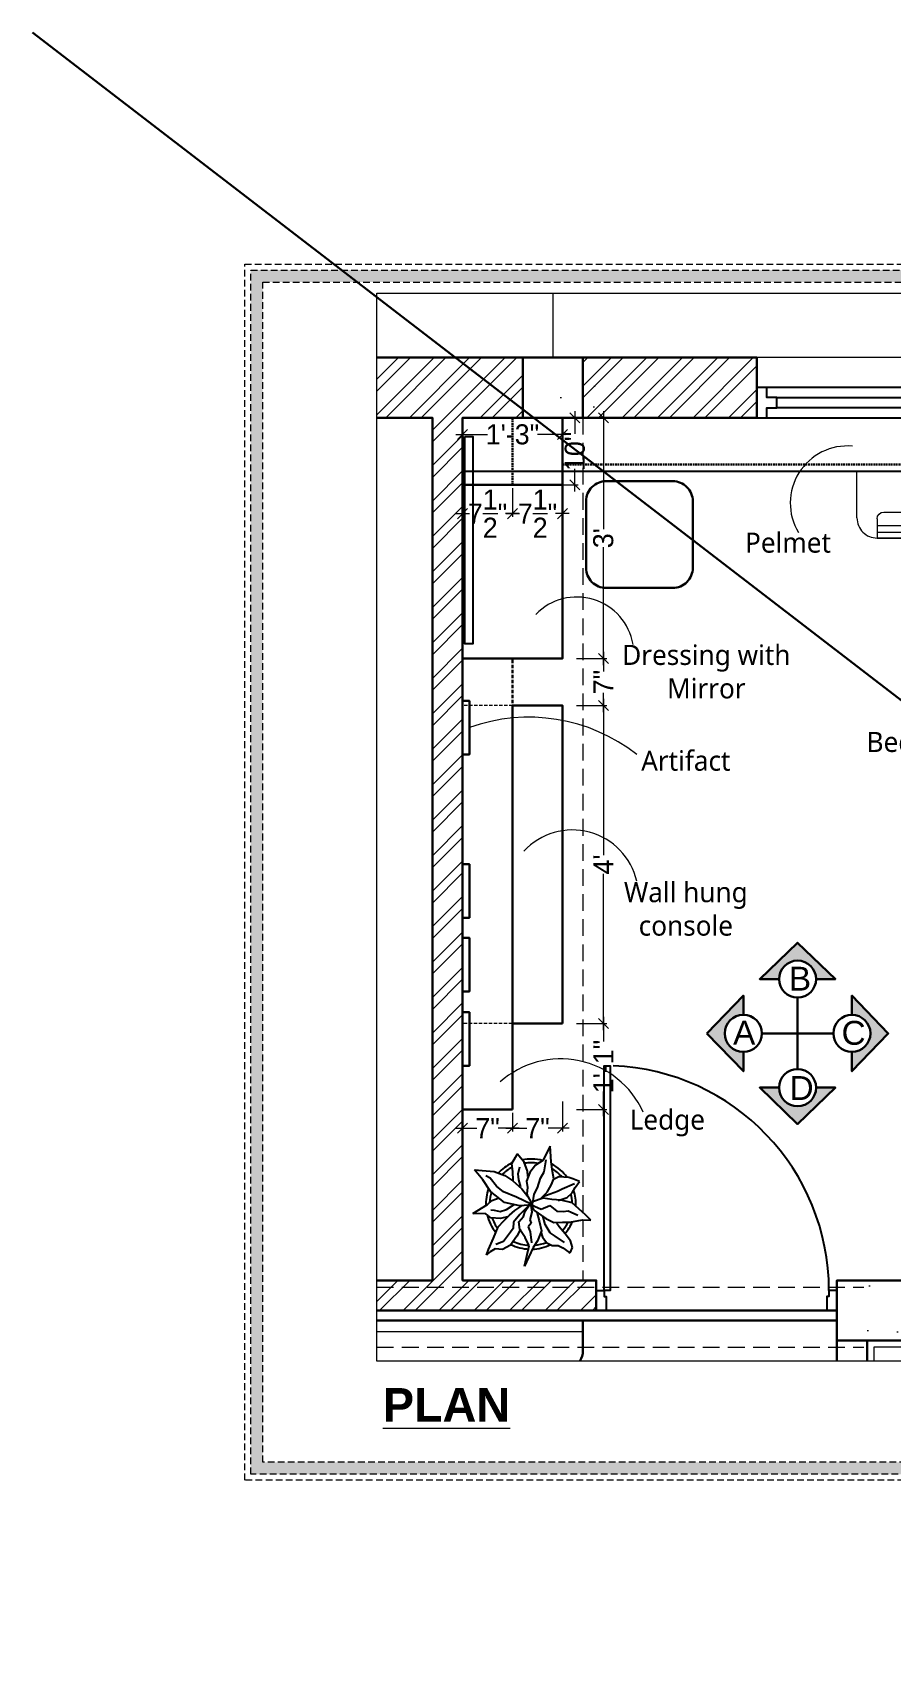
# Model space of a CAD drawing. Header units: millimetres. Extents: x 56222 to 3066687, y -650199 to -121287.
# Drawn here: x 133759.9 to 133888.3, y -183343.1 to -183099.2 of the extents above; entities that cross this region are included whole.
import ezdxf

# ---------------------------------------------------------------- set-up
doc = ezdxf.new("R2010")
doc.units = ezdxf.units.MM
doc.header["$MEASUREMENT"] = 0
doc.header["$PDMODE"] = 35
for name, pattern in [('DASHED', [0.75, 0.5, -0.25]), ('DASHED2', [0.375, 0.25, -0.125]), ('DASHEDX2', [1.5, 1, -0.5])]:
    doc.linetypes.add(name, pattern=pattern)
doc.layers.get('Defpoints').update_dxf_attribs({"color": 220})
for name, color, linetype in [('AR DOOR', 40, 'Continuous'), ('AR ELE-5', 134, 'Continuous'), ('AR HATCH-7', 7, 'Continuous')]:
    doc.layers.add(name, color=color, linetype=linetype)
for name, color, linetype, lineweight in [('COLUMN', 1, 'Continuous', 30), ('DIM.', 250, 'Continuous', 13), ('Dimension', 10, 'DASHEDX2', 20), ('el', 7, 'Continuous', 20), ('Electrical', 84, 'Continuous', 30), ('ELEVATION', 250, 'Continuous', 9), ('FUR1', 22, 'Continuous', 0), ('FURNITURE', 32, 'Continuous', 9), ('furniture dimensions', 1, 'DASHED', 0), ('FURNITURE-1', 252, 'Continuous', 13), ('GROUND FLOOR', 7, 'Continuous', 9), ('GROUND FLOOR  ( PLINE )', 251, 'Continuous', 30), ('Labelling', 1, 'Continuous', 25), ('Text', 7, 'Continuous', 15), ('wall', 7, 'Continuous', 30), ('XX~SLAB ( BEAM )~ ( DIM )', 7, 'Continuous', 9)]:
    doc.layers.add(name, color=color, linetype=linetype, lineweight=lineweight)
doc.layers.add('XX~SLAB ( PLINE )', color=251, linetype='Continuous', plot=False)
doc.styles.add('Arial', font='arial.ttf')
doc.styles.add('century g', font='GOTHIC.TTF')
doc.styles.get("Standard").update_dxf_attribs({"font": 'arial.ttf', "height": 6})
doc.styles.add('style4', font='ARIALN.TTF')
doc.styles.add('TEXT', font='eurr____.ttf')
doc.dimstyles.new('Archana', dxfattribs={"dimtxt": 2, "dimasz": 0.75, "dimexe": 0.5, "dimexo": 0.5, "dimgap": 0, "dimtad": 0, "dimzin": 0, "dimdsep": 46, "dimlunit": 4, "dimtxsty": 'century g', "dimblk": 'OBLIQUE', "dimcen": 0, "dimdle": 1, "dimclrd": 256, "dimclre": 256, "dimclrt": 256, "dimadec": 0, "dimazin": 0, "dimtfac": 1, "dimtofl": 0, "dimtmove": 1, "dimatfit": 3, "dimfxl": 1, "dimfxlon": 1, "dimtolj": 1, "dimtzin": 0, "dimlwd": -1, "dimlwe": -1, "dimarcsym": 0})
pattern_1 = [(50, (-0.717, 306.826), (14.34520365, -1.2550427), [1.5, -16.5]), (355, (-0.717, 306.826), (-2.7750267, 15.0438427), [1.2, -13.2]), (100.4514445, (0.479, 306.721), (11.5701769, 13.7887998), [1.2748038, -14.0228422]), (46.1842, (-0.717, 310.826), (21.3448266, -3.3103856), [2.25, -24.75]), (96.635635, (1.062, 310.55), (18.693239, 19.482372), [1.9122068, -21.0342752]), (351.184164, (-0.717, 310.826), (18.693239, 19.482372), [1.8, -19.8]), (21, (1.283, 309.826), (11.93814104, -8.0523778), [1.5, -16.5]), (326, (1.283, 309.826), (4.8663066, 14.5030009), [1.2, -13.2]), (71.451445, (2.278, 309.155), (16.8044475, 6.45062306), [1.2748038, -14.0228422]), (37.5, (-0.7165, 306.8256), (0.24319711, 6.65787708), [0, -13.04, 0, -13.4, 0, -13.25]), (7.5, (-0.7165, 306.8256), (5.26139075, 7.88823424), [0, -7.64, 0, -12.74, 0, -5.05]), (327.5, (-5.1765, 306.8256), (10.67644872, -0.45109743), [0, -5, 0, -15.6, 0, -20.7]), (317.5, (-7.177, 306.826), (11.6637234, 2.00209965), [0, -6.5, 0, -10.36, 0, -14.7])]

# ---------------------------------------------------------------- blocks, each defined once
blk = doc.blocks.new('ARPLS010')
at = {"linetype": 'ByBlock'}
for p, q in [((0.121, 0.605), (-0.013, 0.459)), ((0.179, 0.666), (0.121, 0.605)), ((0.174, 0.573), (0.179, 0.666)), ((0.2, 0.432), (0.174, 0.573)), ((-0.295, 0.42), (-0.302, 0.309)), ((-0.278, 0.467), (-0.295, 0.42)), ((-0.248, 0.54), (-0.278, 0.467)), ((-0.182, 0.493), (-0.248, 0.54)), ((-0.222, 0.484), (-0.164, 0.347)), ((-0.125, 0.459), (-0.182, 0.493)), ((-0.072, 0.404), (-0.125, 0.459)), ((-0.038, 0.302), (-0.072, 0.404)), ((-0.013, 0.459), (-0.044, 0.336)), ((0.077, 0.412), (0.091, 0.447)), ((0.082, 0.358), (0.077, 0.412)), ((0.091, 0.447), (0.125, 0.522)), ((0.203, 0.352), (0.2, 0.432)), ((0.33, 0.38), (0.252, 0.313)), ((0.409, 0.44), (0.33, 0.38)), ((0.425, 0.373), (0.356, 0.269)), ((0.484, 0.459), (0.409, 0.44)), ((0.542, 0.434), (0.484, 0.459)), ((0.485, 0.354), (0.533, 0.42)), ((0.533, 0.42), (0.542, 0.434)), ((-0.469, 0.226), (-0.643, 0.216)), ((-0.643, 0.216), (-0.485, 0.134)), ((-0.362, 0.24), (-0.469, 0.226)), ((-0.278, 0.254), (-0.362, 0.24)), ((-0.302, 0.309), (-0.276, 0.258)), ((-0.21, 0.227), (-0.278, 0.254)), ((-0.132, 0.18), (-0.21, 0.227)), ((-0.164, 0.347), (-0.139, 0.295)), ((-0.139, 0.295), (-0.08, 0.131)), ((-0.049, 0.232), (-0.065, 0.135)), ((-0.044, 0.336), (-0.049, 0.232)), ((0.015, 0.209), (0.08, 0.288)), ((0.056, 0.114), (0.015, 0.209)), ((0.08, 0.288), (0.082, 0.358)), ((0.16, 0.165), (0.204, 0.254)), ((0.204, 0.254), (0.203, 0.352)), ((0.252, 0.313), (0.216, 0.287)), ((0.318, 0.213), (0.227, 0.157)), ((0.356, 0.269), (0.318, 0.213)), ((0.432, 0.176), (0.459, 0.236)), ((0.459, 0.303), (0.485, 0.354)), ((0.459, 0.236), (0.459, 0.303)), ((-0.359, 0.148), (-0.49, 0.172)), ((-0.485, 0.134), (-0.433, 0.051)), ((-0.433, 0.051), (-0.349, -0.011)), ((-0.287, 0.106), (-0.359, 0.148)), ((-0.18, 0.073), (-0.287, 0.106)), ((-0.111, 0.036), (-0.18, 0.073)), ((-0.063, 0.111), (-0.132, 0.18)), ((-0.013, 0.022), (-0.111, 0.036)), ((-0.084, -0.034), (0.007, 0.018)), ((0.003, 0.011), (-0.076, -0.16)), ((-0.065, 0.135), (-0.024, 0.018)), ((-0.024, 0.018), (0.009, 0.005)), ((0.006, -0.002), (0.068, 0.032)), ((0.007, 0.018), (0.02, -0.121)), ((0.009, 0.005), (0.056, 0.114)), ((0.017, -0.002), (0.091, 0.009)), ((0.068, 0.032), (0.16, 0.165)), ((0.088, 0.065), (0.187, 0.091)), ((0.091, 0.009), (0.173, -0.011)), ((0.227, 0.157), (0.132, 0.131)), ((0.173, -0.011), (0.212, 0.004)), ((0.187, 0.091), (0.297, 0.116)), ((0.212, 0.004), (0.252, -0.03)), ((0.297, 0.116), (0.408, 0.071)), ((0.309, 0.109), (0.368, 0.128)), ((0.309, -0.01), (0.43, 0.006)), ((0.368, 0.128), (0.432, 0.176)), ((0.408, 0.071), (0.482, 0.024)), ((0.482, 0.024), (0.689, -0.072)), ((-0.464, -0.073), (-0.558, -0.152)), ((-0.558, -0.152), (-0.517, -0.172)), ((-0.517, -0.172), (-0.447, -0.216)), ((-0.366, -0.036), (-0.464, -0.073)), ((-0.336, -0.142), (-0.413, -0.121)), ((-0.306, -0.033), (-0.366, -0.036)), ((-0.349, -0.011), (-0.256, -0.05)), ((-0.269, -0.135), (-0.336, -0.142)), ((-0.193, -0.113), (-0.269, -0.135)), ((-0.259, -0.2), (-0.168, -0.1)), ((-0.256, -0.05), (-0.185, -0.038)), ((-0.185, -0.038), (-0.114, -0.046)), ((-0.168, -0.1), (-0.084, -0.034)), ((-0.076, -0.16), (-0.138, -0.304)), ((-0.114, -0.046), (-0.093, -0.036)), ((0.02, -0.121), (-0.017, -0.291)), ((0.01, -0.014), (0.017, -0.002)), ((0.078, -0.064), (0.01, -0.014)), ((0.016, -0.023), (0.116, -0.122)), ((0.07, -0.179), (0.018, -0.1)), ((0.121, -0.239), (0.07, -0.179)), ((0.138, -0.083), (0.078, -0.064)), ((0.116, -0.122), (0.201, -0.195)), ((0.197, -0.135), (0.138, -0.083)), ((0.283, -0.123), (0.197, -0.135)), ((0.252, -0.03), (0.309, -0.01)), ((0.277, -0.114), (0.357, -0.156)), ((0.37, -0.064), (0.283, -0.123)), ((0.357, -0.156), (0.455, -0.226)), ((0.462, -0.021), (0.37, -0.064)), ((0.689, -0.072), (0.462, -0.021)), ((-0.447, -0.216), (-0.363, -0.202)), ((-0.363, -0.202), (-0.263, -0.2)), ((-0.363, -0.408), (-0.318, -0.29)), ((-0.318, -0.29), (-0.259, -0.2)), ((-0.138, -0.304), (-0.199, -0.38)), ((-0.017, -0.291), (-0.141, -0.446)), ((-0.042, -0.432), (-0.071, -0.352)), ((0.059, -0.27), (0.005, -0.185)), ((0.08, -0.342), (0.059, -0.27)), ((0.066, -0.407), (0.08, -0.342)), ((0.184, -0.299), (0.121, -0.239)), ((0.141, -0.261), (0.16, -0.336)), ((0.16, -0.336), (0.15, -0.445)), ((0.252, -0.362), (0.184, -0.299)), ((0.201, -0.195), (0.272, -0.198)), ((0.272, -0.198), (0.311, -0.225)), ((0.311, -0.225), (0.415, -0.304)), ((0.415, -0.304), (0.447, -0.388)), ((0.455, -0.226), (0.503, -0.317)), ((0.503, -0.317), (0.494, -0.398)), ((-0.382, -0.625), (-0.368, -0.496)), ((-0.269, -0.533), (-0.382, -0.625)), ((-0.368, -0.496), (-0.363, -0.408)), ((-0.287, -0.45), (-0.314, -0.498)), ((-0.199, -0.38), (-0.287, -0.45)), ((-0.141, -0.446), (-0.269, -0.533)), ((0.002, -0.48), (-0.042, -0.432)), ((0.104, -0.646), (0.002, -0.48)), ((0.064, -0.446), (0.066, -0.407)), ((0.106, -0.5), (0.104, -0.646)), ((0.15, -0.445), (0.106, -0.5)), ((0.376, -0.416), (0.252, -0.362)), ((0.502, -0.472), (0.376, -0.416)), ((0.494, -0.398), (0.528, -0.452)), ((0.567, -0.494), (0.502, -0.472)), ((0.528, -0.452), (0.567, -0.494))]:
    blk.add_line(p, q, dxfattribs=at)
for radius, start, end in [(0.5, 126.2799, 152.7042), (0.5, 87.2367, 107.9154), (0.458, 91.6596, 104.0784), (0.5, 49.0791, 67.0324), (0.458, 49.8461, 63.9764), (0.458, 130.7647, 148.9789), (0.5, 1.3782, 25.7565), (0.5, 164.9216, 191.0302), (0.458, 169.9629, 188.6517), (0.458, 5.0517, 21.9108), (0.458, 334.5625, 357.1532), (0.5, 333.6991, 357.5577), (0.5, 205.1623, 226.3204), (0.458, 207.232, 224.0819), (0.5, 249.553, 272.4234), (0.458, 252.8522, 267.711), (0.5, 283.5324, 308.8712), (0.458, 289.266, 306.1107)]:
    blk.add_arc((0, 0), radius, start, end, dxfattribs=at)
blk = doc.blocks.new('*U20')
for points in [[(0, 0), (0, 1120), (30, 1120), (30, 0)], [(-40, 0), (0, 0), (0, -30), (10, -30), (10, -100), (-40, -100)], [(1160, 0), (1120, 0), (1120, -30), (1110, -30), (1110, -100), (1160, -100)]]:
    blk.add_lwpolyline(points, close=True)
at = {"layer": 'AR ELE-5', "linetype": 'ByBlock', "ltscale": 15}
blk.add_arc((-1.6, -0.7), 1121.6, 0.03474, 87.62699, dxfattribs=at)
blk = doc.blocks.new('ac paln')
at = {"layer": 'Electrical', "lineweight": 15}
for p, q in [((389238.69, -37646.36), (389238.69, -37610.34)), ((389238.69, -37610.34), (389245.67, -37610.34)), ((389244.81, -37642.35), (389244.81, -37614.35)), ((389245.81, -37613.35), (389248.68, -37613.35)), ((389246.82, -37643.35), (389246.82, -37613.35)), ((389247.82, -37643.35), (389247.82, -37613.35)), ((389248.68, -37613.35), (389248.68, -37643.35)), ((389248.68, -37643.35), (389248.68, -37613.35)), ((389245.81, -37643.35), (389248.68, -37643.35)), ((389248.68, -37643.35), (389248.68, -37643.35)), ((389245.67, -37646.36), (389238.69, -37646.36))]:
    blk.add_line(p, q, dxfattribs=at)
for centre, start, end in [((389245.67, -37613.35), 0, 90), ((389245.67, -37643.35), 270, 0)]:
    blk.add_arc(centre, 3.01, start, end, dxfattribs=at)
at = {"layer": 'Electrical', "lineweight": 15, "extrusion": (0, 0, -1)}
for centre, start_param, end_param in [((389245.81, -37614.35), -0.785398, 0.785398), ((389245.81, -37642.35), 3.926991, 5.497787)]:
    blk.add_ellipse(centre, major_axis=(-0.71, 0.71), ratio=1, start_param=start_param, end_param=end_param, dxfattribs=at)
at = {"layer": 'Text', "style": 'TEXT'}
blk.add_text('AC', height=3, rotation=270, dxfattribs=at).set_placement((389241.02, -37624.87))
blk = doc.blocks.new('_Oblique')
at = {"layer": 'wall', "color": 0, "lineweight": -2}
blk.add_line((-0.5, -0.5), (0.5, 0.5), dxfattribs=at)
blk = doc.blocks.new('*D530')
at = {"layer": 'Defpoints', "color": 0, "linetype": 'Continuous', "lineweight": 30, "transparency": 16777216}
for p in [(133839.13, -183199.82), (133845.25, -183199.82), (133839.13, -183247.38)]:
    blk.add_point(p, dxfattribs=at)
at = {"layer": 'furniture dimensions', "color": 5, "linetype": 'Continuous', "transparency": 16777216}
for p, q in [((133841.25, -183199.82), (133845.75, -183199.82)), ((133845.25, -183198.82), (133845.25, -183222.21)), ((133845.25, -183248.38), (133845.25, -183224.99))]:
    blk.add_line(p, q, dxfattribs=at)
at = {"layer": 'furniture dimensions', "color": 5, "linetype": 'ByBlock', "transparency": 16777216}
blk.add_line((133841.25, -183247.38), (133845.75, -183247.38), dxfattribs=at)
at = {"layer": 'furniture dimensions', "color": 5, "linetype": 'Continuous', "transparency": 16777216, "xscale": 1.5, "yscale": 1.5, "zscale": 1.5}
for p, rotation in [((133845.25, -183199.82), 90), ((133845.25, -183247.38), 270)]:
    blk.add_blockref('_Oblique', p, dxfattribs=dict(at, rotation=rotation))
at = {"layer": 'furniture dimensions', "linetype": 'Continuous', "lineweight": 0, "transparency": 16777216, "insert": (133845.25, -183223.6), "char_height": 3, "attachment_point": 5, "rotation": 90, "style": 'century g'}
blk.add_mtext("\\A1;4'", dxfattribs=at)
blk = doc.blocks.new('*D531')
at = {"layer": 'Defpoints', "color": 0, "linetype": 'Continuous', "lineweight": 30, "transparency": 16777216}
for p in [(133824.19, -183255.73), (133831.66, -183260.24), (133831.66, -183263.03)]:
    blk.add_point(p, dxfattribs=at)
at = {"layer": 'furniture dimensions', "color": 5, "linetype": 'ByBlock', "transparency": 16777216}
blk.add_line((133824.19, -183259.03), (133824.19, -183263.53), dxfattribs=at)
at = {"layer": 'furniture dimensions', "color": 5, "linetype": 'Continuous', "transparency": 16777216}
for p, q in [((133831.66, -183260.74), (133831.66, -183263.53)), ((133823.19, -183263.03), (133826.32, -183263.03)), ((133832.66, -183263.03), (133829.53, -183263.03))]:
    blk.add_line(p, q, dxfattribs=at)
at = {"layer": 'furniture dimensions', "color": 5, "linetype": 'Continuous', "transparency": 16777216, "xscale": 1.5, "yscale": 1.5, "zscale": 1.5, "rotation": 180}
blk.add_blockref('_Oblique', (133824.19, -183263.03), dxfattribs=at)
at = {"layer": 'furniture dimensions', "color": 5, "linetype": 'Continuous', "transparency": 16777216, "xscale": 1.5, "yscale": 1.5, "zscale": 1.5}
blk.add_blockref('_Oblique', (133831.66, -183263.03), dxfattribs=at)
at = {"layer": 'furniture dimensions', "linetype": 'Continuous', "lineweight": 0, "transparency": 16777216, "insert": (133827.93, -183263.03), "char_height": 3, "attachment_point": 5, "style": 'century g'}
blk.add_mtext('\\A1;7"', dxfattribs=at)
blk = doc.blocks.new('*D532')
at = {"layer": 'Defpoints', "color": 0, "linetype": 'Continuous', "lineweight": 30, "transparency": 16777216}
for p in [(133839.13, -183156.79), (133845.25, -183156.79), (133839.13, -183192.82)]:
    blk.add_point(p, dxfattribs=at)
at = {"layer": 'furniture dimensions', "color": 5, "linetype": 'Continuous', "transparency": 16777216}
for p, q in [((133845.25, -183155.79), (133845.25, -183173.44)), ((133841.25, -183156.79), (133845.75, -183156.79)), ((133845.25, -183193.82), (133845.25, -183176.17))]:
    blk.add_line(p, q, dxfattribs=at)
at = {"layer": 'furniture dimensions', "color": 5, "linetype": 'ByBlock', "transparency": 16777216}
blk.add_line((133841.25, -183192.82), (133845.75, -183192.82), dxfattribs=at)
at = {"layer": 'furniture dimensions', "color": 5, "linetype": 'Continuous', "transparency": 16777216, "xscale": 1.5, "yscale": 1.5, "zscale": 1.5}
for p, rotation in [((133845.25, -183156.79), 90), ((133845.25, -183192.82), 270)]:
    blk.add_blockref('_Oblique', p, dxfattribs=dict(at, rotation=rotation))
at = {"layer": 'furniture dimensions', "linetype": 'Continuous', "lineweight": 0, "transparency": 16777216, "insert": (133845.25, -183174.81), "char_height": 3, "attachment_point": 5, "rotation": 90, "style": 'century g'}
blk.add_mtext("\\A1;3'", dxfattribs=at)
blk = doc.blocks.new('*D533')
at = {"layer": 'Defpoints', "color": 0, "linetype": 'Continuous', "lineweight": 30, "transparency": 16777216}
for p in [(133839.13, -183192.82), (133839.13, -183199.82), (133845.25, -183199.82)]:
    blk.add_point(p, dxfattribs=at)
at = {"layer": 'furniture dimensions', "color": 5, "linetype": 'ByBlock', "transparency": 16777216}
blk.add_line((133841.25, -183192.82), (133845.75, -183192.82), dxfattribs=at)
at = {"layer": 'furniture dimensions', "color": 5, "linetype": 'Continuous', "transparency": 16777216}
for p, q in [((133845.25, -183191.82), (133845.25, -183194.72)), ((133841.25, -183199.82), (133845.75, -183199.82)), ((133845.25, -183200.82), (133845.25, -183197.92))]:
    blk.add_line(p, q, dxfattribs=at)
at = {"layer": 'furniture dimensions', "color": 5, "linetype": 'Continuous', "transparency": 16777216, "xscale": 1.5, "yscale": 1.5, "zscale": 1.5}
for p, rotation in [((133845.25, -183192.82), 90), ((133845.25, -183199.82), 270)]:
    blk.add_blockref('_Oblique', p, dxfattribs=dict(at, rotation=rotation))
at = {"layer": 'furniture dimensions', "linetype": 'Continuous', "lineweight": 0, "transparency": 16777216, "insert": (133845.25, -183196.32), "char_height": 3, "attachment_point": 5, "rotation": 90, "style": 'century g'}
blk.add_mtext('\\A1;7"', dxfattribs=at)
blk = doc.blocks.new('*D534')
at = {"layer": 'Defpoints', "color": 0, "linetype": 'Continuous', "lineweight": 30, "transparency": 16777216}
for p in [(133839.13, -183247.38), (133831.66, -183260.24), (133845.25, -183260.24)]:
    blk.add_point(p, dxfattribs=at)
at = {"layer": 'furniture dimensions', "color": 5, "linetype": 'Continuous', "transparency": 16777216}
for p, q in [((133845.25, -183246.38), (133845.25, -183250.09)), ((133845.25, -183261.24), (133845.25, -183257.53)), ((133841.25, -183260.24), (133845.75, -183260.24))]:
    blk.add_line(p, q, dxfattribs=at)
at = {"layer": 'furniture dimensions', "color": 5, "linetype": 'ByBlock', "transparency": 16777216}
blk.add_line((133841.25, -183247.38), (133845.75, -183247.38), dxfattribs=at)
at = {"layer": 'furniture dimensions', "color": 5, "linetype": 'Continuous', "transparency": 16777216, "xscale": 1.5, "yscale": 1.5, "zscale": 1.5}
for p, rotation in [((133845.25, -183247.38), 90), ((133845.25, -183260.24), 270)]:
    blk.add_blockref('_Oblique', p, dxfattribs=dict(at, rotation=rotation))
at = {"layer": 'furniture dimensions', "linetype": 'Continuous', "lineweight": 0, "transparency": 16777216, "insert": (133845.25, -183253.81), "char_height": 3, "attachment_point": 5, "rotation": 90, "style": 'century g'}
blk.add_mtext('\\A1;1\'-1"', dxfattribs=at)
blk = doc.blocks.new('*D535')
at = {"layer": 'Defpoints', "color": 0, "linetype": 'Continuous', "lineweight": 30, "transparency": 16777216}
for p in [(133839.13, -183258.24), (133831.66, -183260.24), (133839.13, -183263.03)]:
    blk.add_point(p, dxfattribs=at)
at = {"layer": 'furniture dimensions', "color": 5, "linetype": 'ByBlock', "transparency": 16777216}
blk.add_line((133831.66, -183260.74), (133831.66, -183263.53), dxfattribs=at)
at = {"layer": 'furniture dimensions', "color": 5, "linetype": 'Continuous', "transparency": 16777216}
for p, q in [((133839.13, -183259.03), (133839.13, -183263.53)), ((133830.66, -183263.03), (133833.79, -183263.03)), ((133840.13, -183263.03), (133837, -183263.03))]:
    blk.add_line(p, q, dxfattribs=at)
at = {"layer": 'furniture dimensions', "color": 5, "linetype": 'Continuous', "transparency": 16777216, "xscale": 1.5, "yscale": 1.5, "zscale": 1.5, "rotation": 180}
blk.add_blockref('_Oblique', (133831.66, -183263.03), dxfattribs=at)
at = {"layer": 'furniture dimensions', "color": 5, "linetype": 'Continuous', "transparency": 16777216, "xscale": 1.5, "yscale": 1.5, "zscale": 1.5}
blk.add_blockref('_Oblique', (133839.13, -183263.03), dxfattribs=at)
at = {"layer": 'furniture dimensions', "linetype": 'Continuous', "lineweight": 0, "transparency": 16777216, "insert": (133835.4, -183263.03), "char_height": 3, "attachment_point": 5, "style": 'century g'}
blk.add_mtext('\\A1;7"', dxfattribs=at)
blk = doc.blocks.new('*D544')
at = {"layer": 'Defpoints', "color": 0, "linetype": 'Continuous', "lineweight": 30, "transparency": 16777216}
for p in [(133824.19, -183156.79), (133839.13, -183156.79), (133839.13, -183159.3)]:
    blk.add_point(p, dxfattribs=at)
at = {"layer": 'furniture dimensions', "color": 5, "linetype": 'ByBlock', "transparency": 16777216}
blk.add_line((133824.19, -183157.29), (133824.19, -183159.8), dxfattribs=at)
at = {"layer": 'furniture dimensions', "color": 5, "linetype": 'Continuous', "transparency": 16777216}
for p, q in [((133839.13, -183157.29), (133839.13, -183159.8)), ((133823.19, -183159.3), (133827.94, -183159.3)), ((133840.13, -183159.3), (133835.38, -183159.3))]:
    blk.add_line(p, q, dxfattribs=at)
at = {"layer": 'furniture dimensions', "color": 5, "linetype": 'Continuous', "transparency": 16777216, "xscale": 1.5, "yscale": 1.5, "zscale": 1.5, "rotation": 180}
blk.add_blockref('_Oblique', (133824.19, -183159.3), dxfattribs=at)
at = {"layer": 'furniture dimensions', "color": 5, "linetype": 'Continuous', "transparency": 16777216, "xscale": 1.5, "yscale": 1.5, "zscale": 1.5}
blk.add_blockref('_Oblique', (133839.13, -183159.3), dxfattribs=at)
at = {"layer": 'furniture dimensions', "linetype": 'Continuous', "lineweight": 0, "transparency": 16777216, "insert": (133831.66, -183159.3), "char_height": 3, "attachment_point": 5, "style": 'century g'}
blk.add_mtext('\\A1;1\'-3"', dxfattribs=at)
blk = doc.blocks.new('*D545')
at = {"layer": 'Defpoints', "color": 0, "linetype": 'Continuous', "lineweight": 30, "transparency": 16777216}
for p in [(133836.48, -183156.79), (133836.48, -183166.84), (133840.99, -183166.84)]:
    blk.add_point(p, dxfattribs=at)
at = {"layer": 'furniture dimensions', "color": 5, "linetype": 'Continuous', "transparency": 16777216}
for p, q in [((133840.99, -183155.79), (133840.99, -183159.2)), ((133840.99, -183167.84), (133840.99, -183164.43)), ((133836.99, -183166.84), (133841.49, -183166.84))]:
    blk.add_line(p, q, dxfattribs=at)
at = {"layer": 'furniture dimensions', "color": 5, "linetype": 'ByBlock', "transparency": 16777216}
blk.add_line((133836.99, -183156.79), (133841.49, -183156.79), dxfattribs=at)
at = {"layer": 'furniture dimensions', "color": 5, "linetype": 'Continuous', "transparency": 16777216, "xscale": 1.5, "yscale": 1.5, "zscale": 1.5}
for p, rotation in [((133840.99, -183156.79), 90), ((133840.99, -183166.84), 270)]:
    blk.add_blockref('_Oblique', p, dxfattribs=dict(at, rotation=rotation))
at = {"layer": 'furniture dimensions', "linetype": 'Continuous', "lineweight": 0, "transparency": 16777216, "insert": (133840.99, -183161.82), "char_height": 3, "attachment_point": 5, "rotation": 90, "style": 'century g'}
blk.add_mtext('\\A1;10"', dxfattribs=at)
blk = doc.blocks.new('*D546')
at = {"layer": 'Defpoints', "color": 0, "linetype": 'Continuous', "lineweight": 30, "transparency": 16777216}
for p in [(133824.19, -183166.84), (133831.66, -183166.84), (133831.66, -183171.14)]:
    blk.add_point(p, dxfattribs=at)
at = {"layer": 'furniture dimensions', "color": 5, "linetype": 'ByBlock', "transparency": 16777216}
blk.add_line((133824.19, -183167.34), (133824.19, -183171.64), dxfattribs=at)
at = {"layer": 'furniture dimensions', "color": 5, "linetype": 'Continuous', "transparency": 16777216}
for p, q in [((133831.66, -183167.34), (133831.66, -183171.64)), ((133823.19, -183171.14), (133825.24, -183171.14)), ((133832.66, -183171.14), (133830.62, -183171.14))]:
    blk.add_line(p, q, dxfattribs=at)
at = {"layer": 'furniture dimensions', "color": 5, "linetype": 'Continuous', "transparency": 16777216, "xscale": 1.5, "yscale": 1.5, "zscale": 1.5, "rotation": 180}
blk.add_blockref('_Oblique', (133824.19, -183171.14), dxfattribs=at)
at = {"layer": 'furniture dimensions', "color": 5, "linetype": 'Continuous', "transparency": 16777216, "xscale": 1.5, "yscale": 1.5, "zscale": 1.5}
blk.add_blockref('_Oblique', (133831.66, -183171.14), dxfattribs=at)
at = {"layer": 'furniture dimensions', "linetype": 'Continuous', "lineweight": 0, "transparency": 16777216, "insert": (133827.93, -183171.14), "char_height": 3, "attachment_point": 5, "style": 'century g'}
blk.add_mtext('\\A1;7{\\H1x;\\S1/2;}"', dxfattribs=at)
blk = doc.blocks.new('*D547')
at = {"layer": 'Defpoints', "color": 0, "linetype": 'Continuous', "lineweight": 30, "transparency": 16777216}
for p in [(133831.66, -183166.84), (133839.13, -183166.84), (133839.13, -183171.14)]:
    blk.add_point(p, dxfattribs=at)
at = {"layer": 'furniture dimensions', "color": 5, "linetype": 'ByBlock', "transparency": 16777216}
blk.add_line((133831.66, -183167.34), (133831.66, -183171.64), dxfattribs=at)
at = {"layer": 'furniture dimensions', "color": 5, "linetype": 'Continuous', "transparency": 16777216}
for p, q in [((133839.13, -183167.34), (133839.13, -183171.64)), ((133830.66, -183171.14), (133832.71, -183171.14)), ((133840.13, -183171.14), (133838.09, -183171.14))]:
    blk.add_line(p, q, dxfattribs=at)
at = {"layer": 'furniture dimensions', "color": 5, "linetype": 'Continuous', "transparency": 16777216, "xscale": 1.5, "yscale": 1.5, "zscale": 1.5, "rotation": 180}
blk.add_blockref('_Oblique', (133831.66, -183171.14), dxfattribs=at)
at = {"layer": 'furniture dimensions', "color": 5, "linetype": 'Continuous', "transparency": 16777216, "xscale": 1.5, "yscale": 1.5, "zscale": 1.5}
blk.add_blockref('_Oblique', (133839.13, -183171.14), dxfattribs=at)
at = {"layer": 'furniture dimensions', "linetype": 'Continuous', "lineweight": 0, "transparency": 16777216, "insert": (133835.4, -183171.14), "char_height": 3, "attachment_point": 5, "style": 'century g'}
blk.add_mtext('\\A1;7{\\H1x;\\S1/2;}"', dxfattribs=at)

msp = doc.modelspace()

# ---------------------------------------------------------------- hatches: boundary and pattern name
at = {"layer": 'AR HATCH-7', "lineweight": 18, "true_color": 0x939598, "transparency": 33554687}
h = msp.add_hatch(dxfattribs=at)
h.set_pattern_fill('ANSI32', color=252, scale=10)
h.set_pattern_definition([(45, (-0.7165, 306.8256), (-2.65165043, 2.65165043), []), (45, (1.0512, 306.8256), (-2.65165043, 2.65165043), [])])
h.paths.add_polyline_path([(133844.191, -183286.794), (133811.385, -183286.794), (133811.385, -183290.294), (133844.191, -183290.294), (133844.191, -183288.794)])
h.paths.add_polyline_path([(133824.191, -183156.794), (133833.191, -183156.794), (133833.191, -183147.794), (133811.385, -183147.794), (133811.385, -183156.794), (133819.691, -183156.794), (133819.691, -183285.794), (133811.385, -183285.794), (133811.385, -183286.794), (133844.191, -183286.794), (133844.191, -183285.794), (133824.191, -183285.794)])
h.paths.add_polyline_path([(133868.191, -183147.794), (133842.191, -183147.794), (133842.191, -183156.794), (133868.191, -183156.794)])
at = {"layer": 'Dimension', "true_color": 0xd39e00}
h = msp.add_hatch(color=42, dxfattribs=at)
h.paths.add_polyline_path([(133792.525, -183134.719), (133792.525, -183314.788), (134048.35, -183314.788), (134048.35, -183134.719)])
h.paths.add_polyline_path([(133794.321, -183136.514), (134046.555, -183136.514), (134046.555, -183312.992), (133794.321, -183312.992)], flags=16)
at = {"layer": 'FURNITURE-1', "lineweight": 18, "true_color": 0xc7c8ca}
h = msp.add_hatch(dxfattribs=at)
h.set_pattern_fill('AR-CONC', color=9, scale=2)
h.set_pattern_definition(pattern_1)
h.paths.add_polyline_path([(133899.191, -183285.794), (133884.191, -183285.794), (133884.191, -183294.794), (133899.191, -183294.794)])
h.paths.add_polyline_path([(133846.691, -183147.794), (133837.691, -183147.794), (133837.691, -183156.794), (133839.131, -183156.794), (133846.691, -183156.794)])
h.paths.add_polyline_path([(133979.191, -183147.794), (133970.191, -183147.794), (133970.191, -183162.794), (133979.191, -183162.794)])
h = msp.add_hatch(dxfattribs=at)
h.set_pattern_fill('AR-CONC', color=9, scale=2)
h.set_pattern_definition(pattern_1)
h.paths.add_polyline_path([(133846.691, -183147.794), (133837.691, -183147.794), (133837.691, -183156.794), (133839.131, -183156.794), (133846.691, -183156.794)])
at = {"layer": 'Text', "true_color": 0x939598}
h = msp.add_hatch(color=252, dxfattribs=at)
h.dxf.hatch_style = 1
h.paths.add_polyline_path([(133874.301, -183235.297), (133868.639, -183240.739), (133871.535, -183240.739, -1), (133877.068, -183240.739), (133879.964, -183240.739)])
h.paths.add_polyline_path([(133882.419, -183243.194), (133882.419, -183246.09, -0.4142136), (133885.186, -183248.856, -0.4142136), (133882.419, -183251.623), (133882.419, -183254.519), (133887.861, -183248.856)])
h.paths.add_polyline_path([(133879.964, -183256.974), (133877.068, -183256.974, -1), (133871.535, -183256.974), (133868.639, -183256.974), (133874.301, -183262.416)])
h.paths.add_polyline_path([(133863.417, -183248.856, -0.4142136), (133866.184, -183246.09), (133866.184, -183243.194), (133860.742, -183248.856), (133866.184, -183254.519), (133866.184, -183251.623, -0.4142136)])

# ---------------------------------------------------------------- linework, layer by layer
at = {"color": 5}
msp.add_lwpolyline([(133824.558, -183159.615), (133825.733, -183159.615), (133825.733, -183190.623), (133824.558, -183190.623)], close=True, dxfattribs=at)
at = {"layer": 'COLUMN'}
for points in [[(133833.191, -183147.794), (133842.191, -183147.794), (133842.191, -183156.794), (133833.191, -183156.794)], [(133895.191, -183285.794), (133895.191, -183294.794), (133880.191, -183294.794), (133880.191, -183285.794)]]:
    msp.add_lwpolyline(points, close=True, dxfattribs=at)
at = {"layer": 'Dimension', "color": 42, "true_color": 0xd39e00, "elevation": 0.119}
for points in [[(133791.628, -183133.821), (134049.248, -183133.821), (134049.248, -183315.685), (133791.628, -183315.685)], [(133792.525, -183134.719), (134048.35, -183134.719), (134048.35, -183314.788), (133792.525, -183314.788)], [(133794.321, -183136.514), (134046.555, -183136.514), (134046.555, -183312.992), (133794.321, -183312.992)]]:
    msp.add_lwpolyline(points, close=True, dxfattribs=at)
at = {"layer": 'ELEVATION', "lineweight": 0}
msp.add_lwpolyline([(133811.385, -183138.189), (133996.636, -183138.189), (133996.636, -183297.866), (133811.385, -183297.866)], close=True, dxfattribs=at)
at = {"layer": 'FUR1', "color": 1, "lineweight": 30}
msp.add_line((133759.892, -183099.208), (134077.11, -183343.065), dxfattribs=at)
at = {"layer": 'FUR1', "color": 252, "true_color": 0x939598}
for centre, radius, start, end in [((133881.761, -183169.574), 8.557, 85.05003, 210.81799), ((133841.275, -183192.168), 8.557, 9.97205, 135.74001), ((133834.108, -183227.648), 26.073, 51.77156, 109.92989), ((133840.628, -183228.301), 9.861, 12.8542, 137.32723), ((133838.864, -183266.182), 13.523, 24.3088, 131.95296)]:
    msp.add_arc(centre, radius, start, end, dxfattribs=at)
at = {"layer": 'FURNITURE', "color": 3, "linetype": 'DASHED2', "lineweight": 30}
for p, q in [((133831.661, -183166.838), (133831.661, -183156.838)), ((133839.131, -183163.794), (133974.691, -183163.796))]:
    msp.add_line(p, q, dxfattribs=at)
at = {"layer": 'FURNITURE', "lineweight": 25}
msp.add_line((133824.191, -183164.794), (133974.691, -183164.796), dxfattribs=at)
at = {"layer": 'FURNITURE', "linetype": 'DASHED', "lineweight": 30}
msp.add_line((133831.661, -183260.241), (133831.661, -183192.821), dxfattribs=at)
at = {"layer": 'FURNITURE', "linetype": 'DASHED', "lineweight": 20}
msp.add_line((133839.131, -183247.382), (133824.191, -183247.382), dxfattribs=at)
at = {"layer": 'FURNITURE', "lineweight": 30}
for p, q in [((133831.661, -183247.382), (133839.131, -183247.382)), ((133831.661, -183260.249), (133824.191, -183260.249)), ((133842.191, -183296.294), (133842.191, -183291.794))]:
    msp.add_line(p, q, dxfattribs=at)
for points in [[(133824.191, -183156.794), (133839.131, -183156.794), (133839.131, -183192.821), (133824.191, -183192.821)], [(133824.191, -183156.794), (133839.131, -183156.794), (133839.131, -183166.838), (133824.191, -183166.838)], [(133824.191, -183199.139), (133825.22, -183199.139), (133825.22, -183207.134), (133824.191, -183207.134)], [(133824.191, -183223.56), (133825.22, -183223.56), (133825.22, -183231.555), (133824.191, -183231.555)], [(133824.191, -183234.586), (133825.22, -183234.586), (133825.22, -183242.581), (133824.191, -183242.581)], [(133824.191, -183245.691), (133825.22, -183245.691), (133825.22, -183253.686), (133824.191, -183253.686)]]:
    msp.add_lwpolyline(points, close=True, dxfattribs=at)
msp.add_lwpolyline([(133845.668, -183166.285), (133855.636, -183166.285, -0.4142136), (133858.636, -183169.285), (133858.636, -183179.241, -0.4142136), (133855.636, -183182.241), (133845.668, -183182.241, -0.4142136), (133842.668, -183179.241), (133842.668, -183169.285, -0.4142136)], format="xyb", close=True, dxfattribs=at)
at = {"layer": 'FURNITURE', "linetype": 'DASHED', "lineweight": 20}
msp.add_lwpolyline([(133824.191, -183260.249), (133831.661, -183260.249), (133831.661, -183199.821), (133824.191, -183199.821)], close=True, dxfattribs=at)
at = {"layer": 'FURNITURE', "lineweight": 30}
for points in [[(133831.661, -183260.241), (133831.661, -183199.821), (133839.131, -183199.821), (133839.131, -183247.382)], [(133811.385, -183290.294), (133880.191, -183290.294), (133880.191, -183291.794), (133811.385, -183291.794)], [(133884.691, -183294.794), (133884.691, -183297.866)]]:
    msp.add_lwpolyline(points, dxfattribs=at)
at = {"layer": 'FURNITURE', "lineweight": 5}
msp.add_lwpolyline([(133811.385, -183291.794), (133842.191, -183291.794), (133842.191, -183293.507), (133811.385, -183293.507)], dxfattribs=at)
at = {"layer": 'FURNITURE'}
for points in [[(133896.191, -183291.294), (133896.191, -183295.794), (133885.691, -183295.794)], [(133885.691, -183295.794), (133885.691, -183297.866)]]:
    msp.add_lwpolyline(points, dxfattribs=at)
at = {"layer": 'FURNITURE', "lineweight": 30}
msp.add_arc((133839.191, -183296.294), 3, 328.41144, 0, dxfattribs=at)
at = {"layer": 'GROUND FLOOR'}
for p, q in [((133979.191, -183147.794), (133811.385, -183147.794)), ((133819.691, -183156.794), (133811.385, -183156.794)), ((133819.691, -183156.794), (133819.691, -183285.794)), ((133970.191, -183156.794), (133824.191, -183156.794)), ((133824.191, -183156.794), (133824.191, -183285.794)), ((133819.691, -183285.794), (133811.385, -183285.794)), ((133824.191, -183285.794), (133842.191, -183285.794)), ((133880.191, -183285.794), (133880.191, -183297.866)), ((133908.691, -183285.794), (133880.191, -183285.794)), ((133842.191, -183290.294), (133811.385, -183290.294)), ((133884.691, -183294.794), (133884.691, -183297.866))]:
    msp.add_line(p, q, dxfattribs=at)
at = {"layer": 'GROUND FLOOR  ( PLINE )'}
for points in [[(133811.385, -183147.794), (133868.191, -183147.794), (133868.191, -183156.794), (133824.191, -183156.794), (133824.191, -183285.794), (133844.191, -183285.794), (133844.191, -183290.294), (133811.385, -183290.294)], [(133811.385, -183285.794), (133819.691, -183285.794), (133819.691, -183156.794), (133811.385, -183156.794)], [(133880.191, -183297.866), (133880.191, -183285.794), (133908.691, -183285.794), (133908.691, -183290.294), (133895.191, -183290.294)], [(133884.691, -183294.794), (133884.691, -183297.866)]]:
    msp.add_lwpolyline(points, dxfattribs=at)
at = {"layer": 'Labelling', "color": 251, "linetype": 'DASHED2', "lineweight": 0, "ltscale": 10, "true_color": 0x636466}
for p, q in [((133842.191, -183156.794), (133842.191, -183285.794)), ((133811.385, -183286.794), (133884.186, -183286.794)), ((133811.385, -183295.794), (133884.186, -183295.794))]:
    msp.add_line(p, q, dxfattribs=at)
at = {"layer": 'Text', "color": 18, "lineweight": 30, "true_color": 0x000000}
msp.add_line((133868.95, -183248.856), (133879.653, -183248.856), dxfattribs=at)
for points in [[(133877.068, -183240.739), (133879.964, -183240.739), (133874.301, -183235.297), (133868.639, -183240.739), (133871.535, -183240.739)], [(133860.742, -183248.856), (133866.188, -183243.196), (133866.186, -183246.09)], [(133874.301, -183254.208), (133874.301, -183243.505)], [(133882.417, -183246.09), (133882.415, -183243.196), (133887.861, -183248.856), (133882.415, -183254.516), (133882.417, -183251.623)], [(133887.861, -183248.856), (133882.415, -183243.196), (133882.417, -183246.09)], [(133860.742, -183248.856), (133866.188, -183254.516), (133866.186, -183251.623)], [(133887.861, -183248.856), (133882.415, -183254.516), (133882.417, -183251.623)], [(133877.068, -183256.974), (133879.964, -183256.974), (133874.301, -183262.416), (133868.639, -183256.974), (133871.535, -183256.974)]]:
    msp.add_lwpolyline(points, dxfattribs=at)
for centre in [(133874.301, -183240.739), (133866.184, -183248.856), (133882.419, -183248.856), (133874.301, -183256.974)]:
    msp.add_circle(centre, 2.767, dxfattribs=at)
at = {"layer": 'XX~SLAB ( BEAM )~ ( DIM )'}
msp.add_lwpolyline([(133837.691, -183138.189), (133837.691, -183147.794), (133811.385, -183147.794)], dxfattribs=at)
at = {"layer": 'XX~SLAB ( PLINE )'}
msp.add_lwpolyline([(133934.191, -183152.294), (133932.691, -183152.294), (133932.691, -183153.794), (133931.191, -183153.794), (133931.191, -183155.294), (133871.191, -183155.294), (133871.191, -183153.794), (133869.691, -183153.794), (133869.691, -183152.294), (133868.191, -183152.294), (133868.191, -183156.794), (133869.691, -183156.794), (133869.691, -183155.294), (133871.191, -183155.294), (133871.191, -183153.794), (133931.191, -183153.794), (133931.191, -183155.294), (133932.691, -183155.294), (133932.691, -183156.794), (133934.191, -183156.794), (133934.191, -183152.294), (133868.191, -183152.294), (133868.191, -183156.794), (133934.191, -183156.794)], close=True, dxfattribs=at)

# ---------------------------------------------------------------- block references
at = {"xscale": 13.47973786482115, "yscale": 13.47973786482115, "zscale": 13.47973786482115, "rotation": 270.106449045987}
msp.add_blockref('ARPLS010', (133834.412, -183274.384), dxfattribs=at)
at = {"layer": 'AR DOOR', "linetype": 'ByBlock', "lineweight": -2, "extrusion": (0, 0, -1), "xscale": -0.02999999999997555, "yscale": 0.02999999999997555, "zscale": -0.02999999999997555}
msp.add_blockref('*U20', (-133845.391, -183287.294), dxfattribs=at)
at = {"layer": 'el', "color": 18, "true_color": 0x000000, "rotation": 270}
msp.add_blockref('ac paln', (171529.541, 206073.893), dxfattribs=at)

# ---------------------------------------------------------------- texts
at = {"layer": 'DIM.', "color": 1, "insert": (133812.283, -183301.896), "char_height": 5, "attachment_point": 1}
msp.add_mtext_dynamic_manual_height_columns('{\\fArial|b1|i0|c0|p34;\\LPLAN}', width=111.55884, gutter_width=1, heights=[0], dxfattribs=at)
at = {"layer": 'FUR1', "color": 1, "char_height": 3, "width": 28.45427, "attachment_point": 5, "style": 'style4'}
for s, insert in [('{\\fMalgun Gothic|b0|i0|c0|p34;Pelmet}', (133872.863, -183175.492)), ('{\\fMalgun Gothic|b0|i0|c0|p34;Dressing with Mirror}', (133860.648, -183194.785)), ('{\\fMalgun Gothic|b0|i0|c0|p34;Bed}', (133888.193, -183205.298)), ('{\\fMalgun Gothic|b0|i0|c0|p34;Artifact}', (133857.586, -183208.101)), ('{\\fMalgun Gothic|b0|i0|c0|p34;Wall hung console}', (133857.586, -183230.263)), ('{\\fMalgun Gothic|b0|i0|c0|p34;Ledge}', (133854.816, -183262.255))]:
    msp.add_mtext(s, dxfattribs=dict(at, insert=insert))
at = {"layer": 'Text', "attachment_point": 1, "style": 'Arial'}
for s, insert, char_height in [('B ', (133872.996, -183238.89), 3.5674), ('A', (133864.655, -183246.977, 60690.576), 3.567), ('C', (133880.877, -183246.993, -36831.306), 3.567), ('D', (133873.1, -183255.242, -36831.306), 3.567)]:
    msp.add_mtext_dynamic_manual_height_columns(s, width=7.85972, gutter_width=11.148, heights=[0], dxfattribs=dict(at, insert=insert, char_height=char_height))

# ---------------------------------------------------------------- dimensions: what is measured, and where the dimension line sits
at = {"layer": 'furniture dimensions', "color": 5, "linetype": 'Continuous', "lineweight": 0}
for base, p1, p2, override, picture, middle in [((133840.992, -183166.838), (133836.48, -183156.794), (133836.48, -183166.838), {"dimtxt": 3, "dimasz": 1.5, "dimclrd": 5, "dimclre": 5, "dimfxl": 4}, '*D545', (133840.992, -183161.816)), ((133845.255, -183156.794), (133839.131, -183192.821), (133839.131, -183156.794), {"dimtxt": 3, "dimasz": 1.5, "dimclrd": 5, "dimclre": 5, "dimfxl": 4}, '*D532', (133845.255, -183174.808)), ((133845.255, -183199.821), (133839.131, -183192.821), (133839.131, -183199.821), {"dimtxt": 3, "dimasz": 1.5, "dimclrd": 5, "dimclre": 5, "dimfxl": 4}, '*D533', (133845.255, -183196.321)), ((133845.255, -183199.821), (133839.131, -183247.382), (133839.131, -183199.821), {"dimtxt": 3, "dimasz": 1.5, "dimdec": 0, "dimclrd": 5, "dimclre": 5, "dimfxl": 4}, '*D530', (133845.255, -183223.601)), ((133845.255, -183260.241), (133839.131, -183247.382), (133831.661, -183260.241), {"dimtxt": 3, "dimasz": 1.5, "dimdec": 0, "dimclrd": 5, "dimclre": 5, "dimfxl": 4}, '*D534', (133845.255, -183253.812))]:
    dim = msp.add_linear_dim(base=base, p1=p1, p2=p2, angle=90, dimstyle='Archana', override=override, dxfattribs=at)
    dim.commit()
    dim.dimension.update_dxf_attribs({"geometry": picture, "text_midpoint": middle})
for base, p1, p2, override, picture, middle in [((133839.131, -183159.301), (133824.191, -183156.794), (133839.131, -183156.794), {"dimtxt": 3, "dimasz": 1.5, "dimclrd": 5, "dimclre": 5, "dimfxl": 4}, '*D544', (133831.661, -183159.301)), ((133831.661, -183171.141), (133824.191, -183166.838), (133831.661, -183166.838), {"dimtxt": 3, "dimasz": 1.5, "dimclrd": 5, "dimclre": 5, "dimfxl": 4}, '*D546', (133827.926, -183171.141)), ((133839.131, -183171.141), (133831.661, -183166.838), (133839.131, -183166.838), {"dimtxt": 3, "dimasz": 1.5, "dimclrd": 5, "dimclre": 5, "dimfxl": 4}, '*D547', (133835.396, -183171.141)), ((133831.661, -183263.029), (133824.191, -183255.73), (133831.661, -183260.241), {"dimtxt": 3, "dimasz": 1.5, "dimdec": 0, "dimclrd": 5, "dimclre": 5, "dimfxl": 4}, '*D531', (133827.926, -183263.029)), ((133839.131, -183263.029), (133831.661, -183260.241), (133839.131, -183258.241), {"dimtxt": 3, "dimasz": 1.5, "dimdec": 0, "dimclrd": 5, "dimclre": 5, "dimfxl": 4}, '*D535', (133835.396, -183263.029))]:
    dim = msp.add_linear_dim(base=base, p1=p1, p2=p2, dimstyle='Archana', override=override, dxfattribs=at)
    dim.commit()
    dim.dimension.update_dxf_attribs({"geometry": picture, "text_midpoint": middle})

doc.saveas('drawing.dxf')
